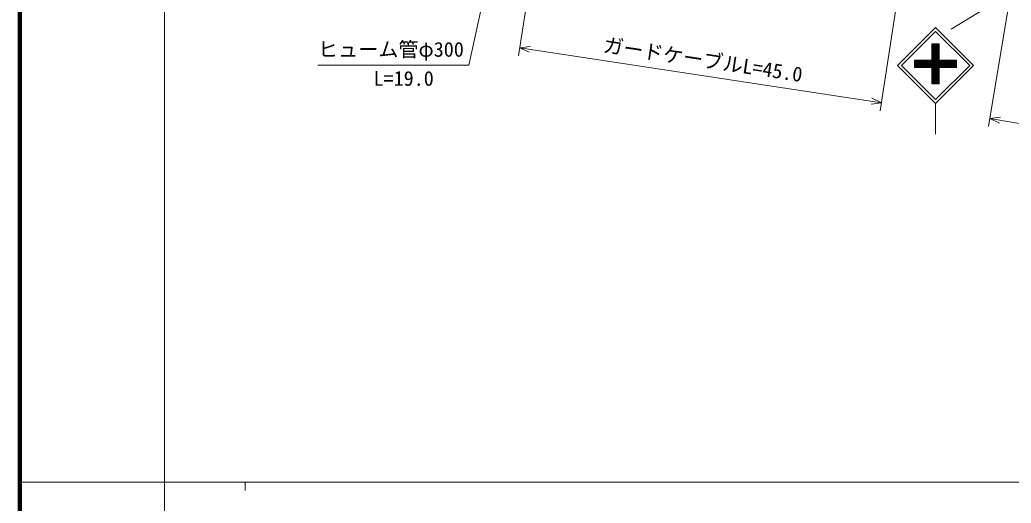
# Model space of a CAD drawing. Units: millimetres, scale not verified. Extents: x 40000 to 680000, y 20000 to 380000.
# Drawn here: x 40000 to 163205, y 202409 to 262491 of the extents above; entities that cross this region are included whole.
import ezdxf
from ezdxf.enums import TextEntityAlignment as Align

# ---------------------------------------------------------------- set-up
doc = ezdxf.new("R2010")
doc.units = ezdxf.units.MM
doc.header["$LTSCALE"] = 1000
for name, color, linetype, lineweight in [('M-STR-HTXT', 7, 'Continuous', 13), ('M-STR-STRC', 7, 'Continuous', 13), ('M-TTL', 2, 'Continuous', 140), ('M-TTL-BAND', 7, 'Continuous', 13)]:
    doc.layers.add(name, color=color, linetype=linetype, lineweight=lineweight)
doc.styles.add('ＭＳ ゴシック', font='')
doc.styles.get('ＭＳ ゴシック').set_extended_font_data('MS Gothic')

msp = doc.modelspace()

# ---------------------------------------------------------------- linework, layer by layer
at = {"layer": 'M-STR-HTXT'}
for p, q in [((107401, 293614), (101986, 258023)), ((103795, 292993), (95793, 256854)), ((152345, 286775), (146929, 251185)), ((166308, 284744), (160401, 249232)), ((102136, 259012), (103429, 259195)), ((102136, 259012), (147079, 252173)), ((102136, 259012), (103316, 258453)), ((95793, 256854), (77043, 256854)), ((147079, 252173), (145900, 252732)), ((147079, 252173), (145787, 251991)), ((160565, 250218), (161859, 250383)), ((160565, 250218), (189844, 245348)), ((160565, 250218), (161736, 249643))]:
    msp.add_line(p, q, dxfattribs=at)
at = {"layer": 'M-STR-STRC'}
for p, q in [((194445, 285156), (155767, 261320)), ((149067, 256810), (153804, 261548)), ((153804, 261548), (158542, 256810)), ((149562, 256810), (153804, 261053)), ((153804, 261053), (158047, 256810)), ((153345, 259513), (154245, 259513)), ((153345, 259513), (153345, 257481)), ((153345, 259465), (153394, 259513)), ((153345, 259324), (153535, 259513)), ((153345, 259182), (153676, 259513)), ((153345, 259041), (153818, 259513)), ((153345, 258899), (153959, 259513)), ((153345, 258758), (154101, 259513)), ((153345, 258616), (154242, 259513)), ((154245, 258556), (153345, 259456)), ((153345, 258475), (154245, 259375)), ((154245, 258415), (153345, 259315)), ((153345, 258334), (154245, 259234)), ((154245, 258273), (153345, 259173)), ((153345, 258192), (154245, 259092)), ((154245, 258132), (153345, 259032)), ((153345, 258051), (154245, 258951)), ((154245, 257990), (153345, 258890)), ((153345, 257909), (154245, 258809)), ((154245, 257849), (153345, 258749)), ((154245, 258698), (153430, 259513)), ((154245, 258839), (153571, 259513)), ((154245, 258980), (153713, 259513)), ((154245, 259122), (153854, 259513)), ((154245, 259263), (153995, 259513)), ((154245, 259405), (154137, 259513)), ((154245, 259513), (154245, 257481)), ((152582, 256581), (154245, 258244)), ((152724, 256581), (154245, 258102)), ((152865, 256581), (154245, 257961)), ((153007, 256581), (154245, 257819)), ((153148, 256581), (154245, 257678)), ((153289, 256581), (154245, 257537)), ((153345, 257768), (154245, 258668)), ((154245, 257708), (153345, 258608)), ((153345, 257626), (154245, 258526)), ((154245, 257566), (153345, 258466)), ((153345, 257485), (154245, 258385)), ((155089, 256581), (153345, 258325)), ((154948, 256581), (153345, 258183)), ((154807, 256581), (153345, 258042)), ((154665, 256581), (153345, 257901)), ((154524, 256581), (153345, 257759)), ((154382, 256581), (153345, 257618)), ((149067, 256810), (153804, 252072)), ((149562, 256810), (153804, 252567)), ((153345, 257481), (151184, 257481)), ((151184, 257481), (151184, 256581)), ((151184, 257445), (151220, 257481)), ((151184, 257303), (151361, 257481)), ((151184, 257162), (151502, 257481)), ((151184, 257020), (151644, 257481)), ((151184, 256879), (151785, 257481)), ((151184, 256738), (151927, 257481)), ((151184, 256596), (152068, 257481)), ((151978, 256581), (151184, 257375)), ((151837, 256581), (151184, 257234)), ((151695, 256581), (151184, 257092)), ((151554, 256581), (151184, 256951)), ((151413, 256581), (151184, 256809)), ((151271, 256581), (151184, 256668)), ((151184, 256581), (153345, 256581)), ((152120, 256581), (151220, 257481)), ((151310, 256581), (152210, 257481)), ((152261, 256581), (151361, 257481)), ((151451, 256581), (152351, 257481)), ((152402, 256581), (151502, 257481)), ((151592, 256581), (152492, 257481)), ((152544, 256581), (151644, 257481)), ((151734, 256581), (152634, 257481)), ((152685, 256581), (151785, 257481)), ((151875, 256581), (152775, 257481)), ((152827, 256581), (151927, 257481)), ((152017, 256581), (152917, 257481)), ((152968, 256581), (152068, 257481)), ((152158, 256581), (153058, 257481)), ((153110, 256581), (152210, 257481)), ((152300, 256581), (153200, 257481)), ((153251, 256581), (152351, 257481)), ((152441, 256581), (153341, 257481)), ((154245, 255728), (152492, 257481)), ((154245, 255869), (152634, 257481)), ((154245, 256011), (152775, 257481)), ((154245, 256152), (152917, 257481)), ((154245, 256293), (153058, 257481)), ((154245, 256435), (153200, 257481)), ((154245, 256576), (153341, 257481)), ((153345, 256495), (154331, 257481)), ((153345, 256354), (154472, 257481)), ((153345, 256212), (154614, 257481)), ((153345, 256071), (154755, 257481)), ((153345, 255929), (154897, 257481)), ((153345, 255788), (155038, 257481)), ((153345, 256581), (153345, 254548)), ((153345, 255647), (154245, 256547)), ((154245, 255586), (153345, 256486)), ((153345, 255505), (154245, 256405)), ((154245, 255445), (153345, 256345)), ((153804, 252567), (158047, 256810)), ((153804, 252072), (158542, 256810)), ((154245, 256581), (154245, 254548)), ((154279, 256581), (155179, 257481)), ((155231, 256581), (154331, 257481)), ((154421, 256581), (155321, 257481)), ((155372, 256581), (154472, 257481)), ((154562, 256581), (155462, 257481)), ((155514, 256581), (154614, 257481)), ((154704, 256581), (155604, 257481)), ((155655, 256581), (154755, 257481)), ((154845, 256581), (155745, 257481)), ((155797, 256581), (154897, 257481)), ((154987, 256581), (155887, 257481)), ((155938, 256581), (155038, 257481)), ((155128, 256581), (156028, 257481)), ((156079, 256581), (155179, 257481)), ((155269, 256581), (156169, 257481)), ((156221, 256581), (155321, 257481)), ((155411, 256581), (156311, 257481)), ((156362, 256581), (155462, 257481)), ((155552, 256581), (156407, 257435)), ((156407, 256677), (155604, 257481)), ((155694, 256581), (156407, 257294)), ((156407, 256819), (155745, 257481)), ((155835, 256581), (156407, 257153)), ((156407, 256960), (155887, 257481)), ((155976, 256581), (156407, 257011)), ((156407, 257102), (156028, 257481)), ((156118, 256581), (156407, 256870)), ((156407, 257243), (156169, 257481)), ((156259, 256581), (156407, 256728)), ((156407, 257384), (156311, 257481)), ((156401, 256581), (156407, 256587)), ((153345, 255364), (154245, 256264)), ((154245, 255303), (153345, 256203)), ((153345, 255222), (154245, 256122)), ((154245, 255162), (153345, 256062)), ((153345, 255081), (154245, 255981)), ((154245, 255021), (153345, 255921)), ((153345, 254939), (154245, 255839)), ((154245, 254879), (153345, 255779)), ((153345, 254798), (154245, 255698)), ((154245, 254738), (153345, 255638)), ((153345, 254657), (154245, 255557)), ((154245, 254596), (153345, 255496)), ((154152, 254548), (153345, 255355)), ((154011, 254548), (153345, 255214)), ((153869, 254548), (153345, 255072)), ((153378, 254548), (154245, 255415)), ((153520, 254548), (154245, 255274)), ((153661, 254548), (154245, 255132)), ((153728, 254548), (153345, 254931)), ((153586, 254548), (153345, 254789)), ((153445, 254548), (153345, 254648)), ((153345, 254548), (154245, 254548)), ((153802, 254548), (154245, 254991)), ((153944, 254548), (154245, 254850)), ((154085, 254548), (154245, 254708)), ((154227, 254548), (154245, 254567)), ((153804, 252072), (153804, 248285))]:
    msp.add_line(p, q, dxfattribs=at)
msp.add_lwpolyline([(154245, 257481), (156407, 257481), (156407, 256581), (154245, 256581)], dxfattribs=at)
at = {"layer": 'M-TTL'}
msp.add_line((40000, 380000), (40000, 20000), dxfattribs=at)
at = {"layer": 'M-TTL-BAND'}
for p, q in [((58000, 370000), (58000, 20000)), ((40000, 205000), (579000, 205000)), ((68000, 205000), (68000, 204000))]:
    msp.add_line(p, q, dxfattribs=at)

# ---------------------------------------------------------------- texts
at = {"layer": 'M-STR-HTXT', "style": 'ＭＳ ゴシック'}
msp.add_text('ヒューム管φ300', height=1833, dxfattribs=at).set_placement((77043, 257354), align=Align.BOTTOM_LEFT)
msp.add_text('ガードケーブルL=45.0', height=1833, rotation=351.348, dxfattribs=at).set_placement((124683, 256087), align=Align.BOTTOM_CENTER)
msp.add_text('L=19.0', height=1833, dxfattribs=at).set_placement((87705, 253739), align=Align.BOTTOM_CENTER)

doc.saveas('drawing.dxf')
